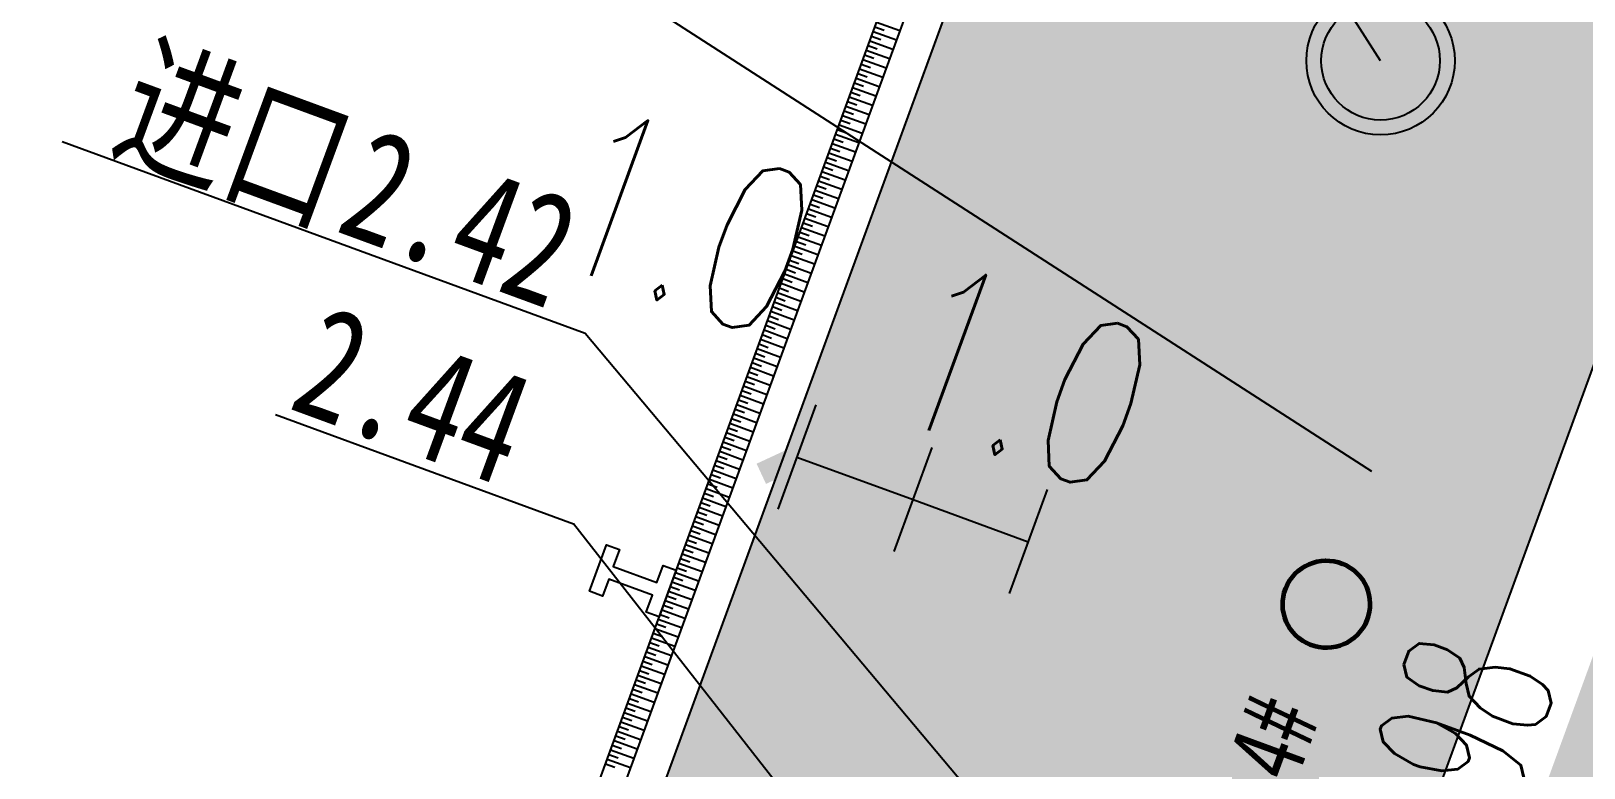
# Model space of a CAD drawing. Extents: x -111898 to 889894, y -2 to 1194865.
# Drawn here: x 680368 to 692923, y 838612 to 844572 of the extents above; entities that cross this region are included whole.
import ezdxf

# ---------------------------------------------------------------- set-up
doc = ezdxf.new("R2010")
doc.units = 0
doc.header["$LTSCALE"] = 10
doc.header["$MEASUREMENT"] = 0
doc.linetypes.add('CONTINOUS', pattern=[0])
doc.layers.get('Defpoints').update_dxf_attribs({"color": 210})
for name, color, linetype in [('0-WALL', 252, 'Continuous'), ('10平面$0$99平面图例外参$0$A-HATCH-2', 251, 'Continuous'), ('10平面$0$A-LIN-V', 9, 'Continuous'), ('FM_ZF消防', 1, 'Continuous'), ('TEXT_污水', 2, 'Continuous'), ('WALL', 252, 'Continuous'), ('WELL_污水', 2, 'Continuous'), ('污水标高', 2, 'Continuous')]:
    doc.layers.add(name, color=color, linetype=linetype)
for name, color, linetype, lineweight in [('GPS-ZF污水', 2, 'TG_W', 60), ('GPS-ZF消防', 1, 'TG_X', 60), ('GPS-ZF给水', 3, 'TG_J', 60)]:
    doc.layers.add(name, color=color, linetype=linetype, lineweight=lineweight)
doc.styles.add('-宋体', font='', dxfattribs={"width": 0.75})
doc.styles.add('_TCH_DIM_T3', font='SIMPLEX', dxfattribs={"width": 0.7058823529411765, "bigfont": 'GBCBIG'})
doc.styles.add('_TWT_PIPEDN', font='SIMPLEX', dxfattribs={"width": 0.6, "height": 3, "bigfont": 'HZTXT'})
doc.styles.add('TG_LINETYPE', font='SIMPLEX', dxfattribs={"width": 0.8, "height": 3.5, "bigfont": 'HZTXT'})
doc.styles.get('-宋体').set_extended_font_data('SimSun')
doc.linetypes.add('TG_J', pattern='A,2,-0.3,["J",TG_LINETYPE,S=0.1,R=0,X=-0.23,Y=-0.15],0', length=2.3)
doc.linetypes.add('TG_W', pattern='A,2,-0.3,["W",TG_LINETYPE,S=0.1,R=0,X=-0.23,Y=-0.15],0', length=2.3)
doc.linetypes.add('TG_WX', pattern='A,3,-0.6,["WX",TG_LINETYPE,S=0.1,R=0,X=-0.52,Y=-0.15],0', length=3.6)
doc.linetypes.add('TG_X', pattern='A,5,-0.3,["X",TG_LINETYPE,S=0.1,R=0,X=-0.23,Y=-0.15],0', length=5.3)
doc.dimstyles.new('_TCH_ARCH&&450', dxfattribs={"dimtxt": 1338.75, "dimasz": 450, "dimexe": 450, "dimexo": 450, "dimgap": 568.1250000000001, "dimtad": 1, "dimdec": 1, "dimlfac": 0.001, "dimzin": 0, "dimdsep": 46, "dimtxsty": '_TCH_DIM_T3', "dimblk": 'ARCHTICK', "dimcen": 0.09, "dimclrt": 7, "dimazin": 2, "dimtfac": 1, "dimtdec": 1, "dimtix": 1, "dimtmove": 2, "dimatfit": 3, "dimfxl": 0, "dimtolj": 1, "dimtzin": 0, "dimarcsym": 0})

# ---------------------------------------------------------------- blocks, each defined once
blk = doc.blocks.new('4#')
at = {"layer": 'GPS-ZF污水', "linetype": 'CONTINOUS', "const_width": 150}
blk.add_lwpolyline([(-20410.67418328507, 40023.72065235346), (-15610.67418328507, 40023.72065235346), (-15610.67418328507, 42123.72065235346), (-20410.67418328507, 42123.72065235346), (-20410.67418328507, 40023.72065235346)], dxfattribs=at)
at = {"layer": 'GPS-ZF污水', "linetype": 'CONTINOUS'}
for centre in [(-19022.24615546686, 41073.72065235346), (-16747.30680703113, 41073.72065235346)]:
    blk.add_ellipse(centre, major_axis=(352.6904729727191, -8.790351341670155), ratio=0.9999999999902313, start_param=3.166511194156282, end_param=9.449696501335868, dxfattribs=at)
at = {"layer": 'GPS-ZF污水', "linetype": 'CONTINOUS', "style": '-宋体', "width": 0.75}
blk.add_text('4#', height=604.2194092827003, dxfattribs=at).set_placement((-18212.9253522713, 40803.8970709756))
blk = doc.blocks.new('10平面$0$99平面图例外参$0$$LinePat$填挖边坡')
at = {"color": 0}
for p, q in [((0, 0), (0, -1500)), ((300, 0), (300, -600))]:
    blk.add_line(p, q, dxfattribs=at)
at = {"layer": 'Defpoints', "color": 0}
blk.add_point((600, 0), dxfattribs=at)
blk = doc.blocks.new('_ArchTick')
at = {"color": 0, "linetype": 'ByBlock', "const_width": 0.4}
blk.add_lwpolyline([(-0.5, -0.5), (0.5, 0.5)], dxfattribs=at)
blk = doc.blocks.new('*D8428')
at = {"layer": 'Defpoints', "color": 0, "transparency": 16777216}
for p in [(687499.7910860837, 840782.4445962437), (686252.6769251707, 840283.0463470205), (687191.9492564085, 839939.8736761794)]:
    blk.add_point(p, dxfattribs=at)
at = {"layer": 'FM_ZF消防', "color": 0, "lineweight": -2, "transparency": 16777216}
for p, q in [((686407.1046274939, 840705.7188972946), (686714.9464571691, 841548.289817359)), ((687346.3769587317, 840362.5462264535), (687654.2187884069, 841205.1171465177)), ((686560.518754846, 841125.6172670849), (687499.7910860837, 840782.4445962437))]:
    blk.add_line(p, q, dxfattribs=at)
at = {"layer": 'FM_ZF消防', "color": 0, "lineweight": -2, "transparency": 16777216, "xscale": 450, "yscale": 450, "zscale": 450}
for p, rotation in [((686560.518754846, 841125.6172670849), 159.9297112906956), ((687499.7910860837, 840782.4445962437), 339.9297112906956)]:
    blk.add_blockref('_ArchTick', p, dxfattribs=dict(at, rotation=rotation))
at = {"layer": 'FM_ZF消防', "color": 7, "transparency": 16777216, "insert": (685657.6773295287, 843025.4947260604), "char_height": 1338.75, "attachment_point": 5, "rotation": 339.92971129069747, "style": '_TCH_DIM_T3'}
blk.add_mtext('\\A1;1.0', dxfattribs=at)
blk = doc.blocks.new('*D8429')
at = {"layer": 'Defpoints', "color": 0, "transparency": 16777216}
for p in [(688430.7617128626, 840442.3050373092), (687191.9492564085, 839939.8736761794), (688122.9198831874, 839599.7341172451)]:
    blk.add_point(p, dxfattribs=at)
at = {"layer": 'FM_ZF消防', "color": 0, "lineweight": -2, "transparency": 16777216}
for p, q in [((687346.3769587316, 840362.5462264535), (687654.2187884068, 841205.1171465176)), ((688277.3475855106, 840022.4066675191), (688585.1894151858, 840864.9775875832)), ((687499.7910860837, 840782.4445962436), (688430.7617128626, 840442.3050373092))]:
    blk.add_line(p, q, dxfattribs=at)
at = {"layer": 'FM_ZF消防', "color": 0, "lineweight": -2, "transparency": 16777216, "xscale": 450, "yscale": 450, "zscale": 450}
for p, rotation in [((687499.7910860837, 840782.4445962436), 159.9297112906953), ((688430.7617128626, 840442.3050373092), 339.9297112906953)]:
    blk.add_blockref('_ArchTick', p, dxfattribs=dict(at, rotation=rotation))
at = {"layer": 'FM_ZF消防', "color": 7, "transparency": 16777216, "insert": (688389.952580862, 841774.72433003), "char_height": 1338.75, "attachment_point": 5, "rotation": 339.92971129069747, "style": '_TCH_DIM_T3'}
blk.add_mtext('\\A1;1.0', dxfattribs=at)
blk = doc.blocks.new('$TWTSYS$00000376')
for radius in [0.5, 0.4]:
    blk.add_circle((0, 0, 1e-08), radius)

msp = doc.modelspace()

# ---------------------------------------------------------------- hatches: boundary and pattern name
at = {"layer": '0-WALL'}
h = msp.add_hatch(dxfattribs=at)
h.set_pattern_fill('草坪或沼泽', color=8, scale=400, angle=-0.2002566359973439)
h.set_pattern_definition([(359.7997433640027, (-824318.4315037844, 704905.547007917), (1605.582436069863, 1594.398018370559), [240, -48, 64, -48, 240, -960]), (359.7997433640027, (-824398.2632298586, 704953.8263224349), (1605.582436069863, 1594.398018370559), [160, -120, 240, -120, 160, -800]), (359.7997433640027, (-823836.0297703859, 705591.8651379333), (1605.582436069863, 1594.398018370559), [200, -80, 200, -1120]), (359.7997433640027, (-824634.9064412233, 705914.6592878089), (1605.582436069863, 1594.398018370559), [80, -160, 80, -1280]), (89.79974336400268, (-824474.9074177858, 705914.1000703559), (-1594.398018370559, 1605.582436069863), [143.9999999999999, -1456]), (89.79974336400268, (-823998.2656712648, 704952.4282678352), (-1594.398018370559, 1605.582436069863), [159.9999999999999, -1440]), (89.79974336400268, (-823596.0312352297, 705591.0263069854), (-1594.398018370559, 1605.582436069863), [159.9999999999999, -1440]), (44.79974336400269, (-823790.3228688356, 704935.7013820396), (5.592208849759004, 1599.99022725065), [160, -2102.7416992]), (134.7997433640026, (-824206.3203282473, 704937.1553562866), (-1599.99022725065, 5.592208849759004), [160, -2102.741699199999]), (63.23469218400269, (-823838.2946248171, 704943.8691028343), (5.59220893125007, 1599.990227220076), [160, -3417.7087632]), (75.76349989400268, (-823918.2661595461, 704952.1486643539), (5.592208906717815, 1599.990226980322), [159.9999999999999, -6436.969001599997]), (75.76349989400268, (-823516.0317235109, 705590.7466996894), (5.592208906717815, 1599.990226980322), [127.9999999999999, -6468.969001599997]), (75.76349989400268, (-824442.9076237795, 705913.9882301078), (5.592208906717815, 1599.990226980322), [112, -6484.969001599996]), (103.8359868340026, (-824078.2651829836, 704952.707878469), (5.592208790911286, 1599.990226980727), [160, -6436.9690016]), (103.8359868340026, (-823676.0307545778, 705591.3059200034), (5.592208790911286, 1599.990226980727), [128, -6468.9690016]), (103.8359868340026, (-824506.9072194216, 705914.2119125114), (5.592208790911286, 1599.990226980727), [112, -6484.969001599999]), (116.3647945640027, (-824158.2926564333, 704944.987541555), (5.592208209553178, 1599.990227222599), [159.9999999999999, -3417.706876319998])])
edge = h.paths.add_edge_path()
edge.add_line((741503.080184448, 933538.3785041557), (741712.8743052366, 934018.5682772384))
edge.add_line((741712.8743052366, 934018.5682772384), (745060.9552454832, 941812.8928240524))
edge.add_line((745060.9552454832, 941812.8928240524), (766890.8625025633, 1001849.757060884))
edge.add_line((766890.8625025633, 1001849.757060884), (760346.9803385618, 1016169.016480802))
edge.add_line((760346.9803385618, 1016169.016480802), (737579.7813486937, 1026362.540142416))
edge.add_line((737579.7813486937, 1026362.540142416), (720756.1066737059, 1037729.772585748))
edge.add_line((720756.1066737059, 1037729.772585748), (653654.6482844236, 1067773.00730121))
edge.add_line((653654.6482844236, 1067773.00730121), (467795.2523722532, 820503.805057405))
edge.add_line((467795.2523722532, 820503.805057405), (468143.5819697264, 820404.8905800567))
edge.add_line((468143.5819697264, 820404.8905800567), (647181.9210581663, 1058601.17751634))
edge.add_line((647181.9210581663, 1058601.17751634), (648464.5571284178, 1058132.562714933))
edge.add_line((648464.5571207884, 1058132.562719224), (650350.2345347288, 1063296.799167989))
edge.add_line((650350.2345423582, 1063296.79916179), (720796.1482157591, 1037558.685605405))
edge.add_line((720796.1482157591, 1037558.685607313), (718909.6024165037, 1032395.073365091))
edge.add_line((718909.6024165037, 1032395.073367475), (725484.4925989988, 1029992.897046445))
edge.add_line((725484.4925989988, 1029992.897044061), (726513.2580256346, 1032808.654232858))
edge.add_line((726513.2580256346, 1032808.654232858), (729331.0694041136, 1031779.138290285))
edge.add_line((729331.0694041136, 1031779.138290285), (728302.3631129148, 1028963.455247758))
edge.add_line((728302.3631129148, 1028963.455247758), (747084.5603098753, 1022101.192045091))
edge.add_line((747084.5603098753, 1022101.192045091), (755217.1409678343, 1018452.950707315))
edge.add_arc((743028.4986796263, 1006160.869893907), 17310.63983173795, -14.619993948344586, 45.2420907396521, ccw=False)
edge.add_line((759778.639899719, 1001791.542619108), (760685.9860529783, 1001458.081477521))
edge.add_line((760685.9860529783, 1001458.081477521), (765094.6488947752, 999847.3091386543))
edge.add_line((765094.6488947752, 999847.3091386543), (740941.6856303099, 933744.019746183))
edge.add_line((740941.6856303099, 933744.019746183), (741503.080184448, 933538.3785041557))
h = msp.add_hatch(dxfattribs=at)
h.set_pattern_fill('草坪或沼泽', color=8, scale=400, angle=-0.2002566359973439)
h.set_pattern_definition([(359.7997433640027, (-824318.4315037844, 704905.547007917), (1605.582436069864, 1594.398018370558), [240, -48, 64, -48, 240, -960]), (359.7997433640027, (-824398.2632298586, 704953.8263224349), (1605.582436069864, 1594.398018370558), [160, -120, 240, -120, 160, -800]), (359.7997433640027, (-823836.0297703859, 705591.8651379333), (1605.582436069864, 1594.398018370558), [200, -80, 200, -1120]), (359.7997433640027, (-824634.9064412233, 705914.6592878089), (1605.582436069864, 1594.398018370558), [80, -160, 80, -1280]), (89.79974336400268, (-824474.9074177858, 705914.1000703559), (-1594.398018370558, 1605.582436069864), [143.9999999999999, -1456]), (89.79974336400268, (-823998.2656712648, 704952.4282678352), (-1594.398018370558, 1605.582436069864), [159.9999999999999, -1440]), (89.79974336400268, (-823596.0312352297, 705591.0263069854), (-1594.398018370558, 1605.582436069864), [159.9999999999999, -1440]), (44.79974336400269, (-823790.3228688356, 704935.7013820396), (5.59220884975889, 1599.99022725065), [160, -2102.7416992]), (134.7997433640026, (-824206.3203282473, 704937.1553562866), (-1599.99022725065, 5.59220884975889), [160, -2102.741699199999]), (63.23469218400269, (-823838.2946248171, 704943.8691028343), (5.59220893125007, 1599.990227220076), [160, -3417.7087632]), (75.76349989400268, (-823918.2661595461, 704952.1486643539), (5.592208906717815, 1599.990226980322), [159.9999999999999, -6436.969001599997]), (75.76349989400268, (-823516.0317235109, 705590.7466996894), (5.592208906717815, 1599.990226980322), [127.9999999999999, -6468.969001599997]), (75.76349989400268, (-824442.9076237795, 705913.9882301078), (5.592208906717815, 1599.990226980322), [112, -6484.969001599996]), (103.8359868340026, (-824078.2651829836, 704952.707878469), (5.592208790911286, 1599.990226980727), [160, -6436.9690016]), (103.8359868340026, (-823676.0307545778, 705591.3059200034), (5.592208790911286, 1599.990226980727), [128, -6468.9690016]), (103.8359868340026, (-824506.9072194216, 705914.2119125114), (5.592208790911286, 1599.990226980727), [112, -6484.969001599999]), (116.3647945640027, (-824158.2926564333, 704944.987541555), (5.592208209553519, 1599.990227222598), [159.9999999999999, -3417.706876319998])])
edge = h.paths.add_edge_path()
edge.add_arc((670925.4459223631, 835932.0420778976), 3000.732754356062, 160.8988384068728, 249.924309816011)
edge.add_line((669895.4107584837, 833113.6339081512), (677597.0002512815, 830299.758179544))
edge.add_arc((681200.3132929686, 840162.1177042709), 10500.00001398691, 249.9297114004127, 339.9297093813287)
edge.add_line((691062.6726908567, 836558.8043183074), (714638.6373820188, 901086.8128784881))
edge.add_arc((704776.2779612425, 904690.1262558685), 10500.00001027827, -20.07029054043499, 69.92971149946355)
edge.add_line((708379.5910029295, 914552.4857805953), (700677.9727396849, 917366.3500636802))
edge.add_arc((699648.4883417967, 914547.7413367019), 3000.732125477395, 69.93550201691976, 158.9609896945919)
edge.add_line((696847.7963862303, 915625.0146797881), (711688.2993540647, 910202.8864949928))
edge.add_line((711688.2993311766, 910202.8864997611), (682930.4295649412, 831491.8648613677))
edge.add_line((682930.4295649412, 831491.8648608909), (668089.9266734007, 836913.9930332885))

# ---------------------------------------------------------------- linework, layer by layer
msp.add_lwpolyline([(668089.9266734007, 836913.9930332885, 0.4092405489993675), (669895.4107584837, 833113.6339081512), (677597.0002512815, 830299.758179544, 0.4142135520516368), (691062.6726908567, 836558.8043183074), (714638.6373820188, 901086.8128784881, 0.4142135728009565), (708379.5910029295, 914552.4857805953), (700677.9727396849, 917366.3500636802, 0.4092406318726323), (696847.7963862303, 915625.0146797881), (711688.2993311766, 910202.8864997611), (682930.4295649412, 831491.8648608909)], format="xyb", close=True, dxfattribs=at)
at = {"layer": '10平面$0$A-LIN-V', "color": 8}
msp.add_line((683730.5322246349, 835138.7588475442), (688912.4395338326, 849321.7711035851), dxfattribs=at)
at = {"layer": 'GPS-ZF污水', "ltscale": 0.1, "const_width": 400}
for points in [[(691842.1508249404, 844126.6883594207), (693969.5447154645, 843349.4319978515)], [(691204.429000366, 841013.4493616805), (691265.1845743656, 843732.7396578272)], [(694388.3873286131, 842747.2998417602), (692271.2064396663, 836951.0571581281)]]:
    msp.add_lwpolyline(points, dxfattribs=at)
at = {"layer": 'GPS-ZF消防', "linetype": 'TG_WX', "ltscale": 0.1, "const_width": 400}
msp.add_lwpolyline([(684024.5991282347, 828794.8599623428), (692530.8278196907, 852083.0268601377)], dxfattribs=at)
at = {"layer": 'GPS-ZF给水', "ltscale": 0.1, "const_width": 400}
msp.add_lwpolyline([(684822.4457048269, 833836.5734842354), (696214.5513750359, 865058.7944830252)], dxfattribs=at)
at = {"layer": 'WALL', "color": 8}
for p, q in [((689100.2940058592, 849253.1365689025), (682751.5996165159, 831876.5983742462)), ((689382.0757059935, 849150.1847676025), (683033.3813166502, 831773.646573423))]:
    msp.add_line(p, q, dxfattribs=at)
msp.add_lwpolyline([(685583.6646342161, 840210.8294566856), (685446.3955683592, 839835.1205228553), (685341.1970667723, 839873.5558618293), (685391.3002772215, 840010.6896227584), (685038.1338801268, 840139.7225464568), (684988.0306696775, 840002.5887855277), (684882.8321680906, 840041.0241245017), (685020.1012339476, 840416.7330588088), (685125.2997355345, 840378.297719358), (685075.1965250853, 840241.1639589057), (685428.3629298094, 840112.1310352073), (685478.4661326292, 840249.2647956596)], close=True, dxfattribs=at)
at = {"layer": '污水标高', "color": 2}
for p, q in [((691278.5866923216, 844332.5899585471), (685003.7138590696, 854150.6328862892)), ((685281.8127970579, 844832.0066388831), (691204.4306025389, 841013.5211118446)), ((680620.135276306, 843679.4478381858), (684846.6343150022, 842129.0564230666)), ((684846.6343150022, 842129.0564230666), (689575.3519358519, 836499.1354187713)), ((682344.2280497435, 841471.8701537834), (684752.6251520994, 840585.7403186546)), ((689060.5929102781, 835090.2269262061), (684752.6251520994, 840585.7403177009))]:
    msp.add_line(p, q, dxfattribs=at)

# ---------------------------------------------------------------- block references
at = {"layer": '10平面$0$99平面图例外参$0$A-HATCH-2', "color": 8, "xscale": -0.1338652482316813, "yscale": 0.1333333333333333, "zscale": 0.1333333333333333, "rotation": 69.92971143377926}
for p in [(687175.9493188683, 844568.9531665918), (687203.5126556203, 844644.3947211448), (687148.3859821162, 844493.5116120388), (687093.2593086121, 844342.6285029326), (687120.8226453642, 844418.0700574857), (687038.132635108, 844191.7453938266), (687065.6959718601, 844267.1869483796), (687010.569298356, 844116.3038392736), (686955.4426248518, 843965.4207301675), (686983.0059616038, 844040.8622847205), (686900.3159513477, 843814.5376210613), (686927.8792880997, 843889.9791756144), (686872.7526145956, 843739.0960665084), (686817.6259410914, 843588.2129574022), (686845.1892778436, 843663.6545119553), (686762.4992675874, 843437.3298482962), (686790.0626043394, 843512.7714028492), (686734.9359308353, 843361.8882937431), (686679.8092573312, 843211.005184637), (686707.3725940833, 843286.4467391901), (686624.6825838271, 843060.122075531), (686652.2459205792, 843135.563630084), (686597.1192470749, 842984.6805209779), (686541.9925735709, 842833.797411872), (686569.5559103229, 842909.238966425), (686486.8659000668, 842682.9143027659), (686514.4292368188, 842758.3558573187), (686459.3025633147, 842607.4727482127), (686404.1758898105, 842456.5896391068), (686431.7392265627, 842532.0311936599), (686349.0492163064, 842305.7065300007), (686376.6125530585, 842381.1480845535), (686321.4858795544, 842230.2649754476), (686266.3592060503, 842079.3818663416), (686293.9225428023, 842154.8234208946), (686211.2325325462, 841928.4987572354), (686238.7958692982, 842003.9403117885), (686183.669195794, 841853.0572026824), (686128.54252229, 841702.1740935764), (686156.105859042, 841777.6156481294), (686073.4158487859, 841551.2909844702), (686100.9791855379, 841626.7325390233), (686045.8525120338, 841475.8494299173), (685990.7258385296, 841324.9663208111), (686018.2891752818, 841400.4078753642), (685935.5991650255, 841174.083211705), (685963.1625017776, 841249.5247662582), (685908.0358282735, 841098.641657152), (685852.9091547694, 840947.7585480459), (685880.4724915214, 841023.200102599), (685797.7824812653, 840796.8754389398), (685825.3458180174, 840872.3169934929), (685770.2191445131, 840721.4338843868), (685715.0924710091, 840570.5507752808), (685742.6558077611, 840645.9923298338), (685659.965797505, 840419.6676661746), (685687.529134257, 840495.1092207277), (685632.4024607529, 840344.2261116216), (685577.2757872487, 840193.3430025156), (685604.8391240009, 840268.7845570685), (685522.1491137446, 840042.4598934094), (685549.7124504967, 840117.9014479625), (685494.5857769926, 839967.0183388564), (685439.4591034885, 839816.1352297504), (685467.0224402405, 839891.5767843033), (685384.3324299844, 839665.2521206442), (685411.8957667365, 839740.6936751973), (685356.7690932322, 839589.8105660912), (685301.6424197281, 839438.9274569851), (685329.2057564802, 839514.3690115382), (685246.5157462241, 839288.0443478791), (685274.0790829761, 839363.4859024321), (685218.952409472, 839212.6027933259), (685163.8257359678, 839061.7196842199), (685191.38907272, 839137.161238773), (685108.6990624637, 838910.8365751139), (685136.2623992158, 838986.2781296669), (685081.1357257117, 838835.3950205607), (685026.0090522076, 838684.5119114547), (685053.5723889596, 838759.9534660078)]:
    msp.add_blockref('10平面$0$99平面图例外参$0$$LinePat$填挖边坡', p, dxfattribs=at)
at = {"layer": 'GPS-ZF污水', "rotation": 69.7997447025639}
msp.add_blockref('4#', (735170.2816233519, 841470.8093918548), dxfattribs=at)
at = {"layer": 'WELL_污水', "xscale": 1200, "yscale": 1200, "zscale": 1200, "rotation": 339.7997433390076}
msp.add_blockref('$TWTSYS$00000376', (691278.5866923216, 844332.5899585471), dxfattribs=at)

# ---------------------------------------------------------------- texts
at = {"layer": 'TEXT_污水', "style": '_TWT_PIPEDN', "width": 0.5571428571428572}
msp.add_text('L=14.98', height=1225, rotation=69.93437841242384, dxfattribs=at).set_placement((691402.8363447081, 835703.1263648589))
at = {"layer": '污水标高', "color": 2, "style": '-宋体', "width": 0.75}
for s, p in [('进口', (680989.3519663694, 843631.3759597526)), ('2.42', (682814.0645091491, 842960.0031921543)), ('2.44', (682433.5661845091, 841526.4651187644))]:
    msp.add_text(s, height=906.3291139240505, rotation=339.7997435250525, dxfattribs=at).set_placement(p)

# ---------------------------------------------------------------- dimensions: what is measured, and where the dimension line sits
at = {"layer": 'FM_ZF消防'}
for base, p1, p2, angle, picture, middle in [((687499.7910860837, 840782.4445962437), (686252.6769251707, 840283.0463470207), (687191.9492564085, 839939.8736761794), 339.92971129069565, '*D8428', (685657.6773295287, 843025.4947260604)), ((688430.7617128626, 840442.3050373092), (687191.9492564085, 839939.8736761794), (688122.9198831875, 839599.7341172451), 339.9297112906953, '*D8429', (688389.952580862, 841774.72433003))]:
    dim = msp.add_linear_dim(base=base, p1=p1, p2=p2, angle=angle, dimstyle='_TCH_ARCH&&450', override={"dimgap": 0}, dxfattribs=at)
    dim.commit()
    dim.dimension.update_dxf_attribs({"geometry": picture, "text_midpoint": middle, "dimtype": 161, "text_rotation": 339.9297112906975})

doc.saveas('drawing.dxf')
